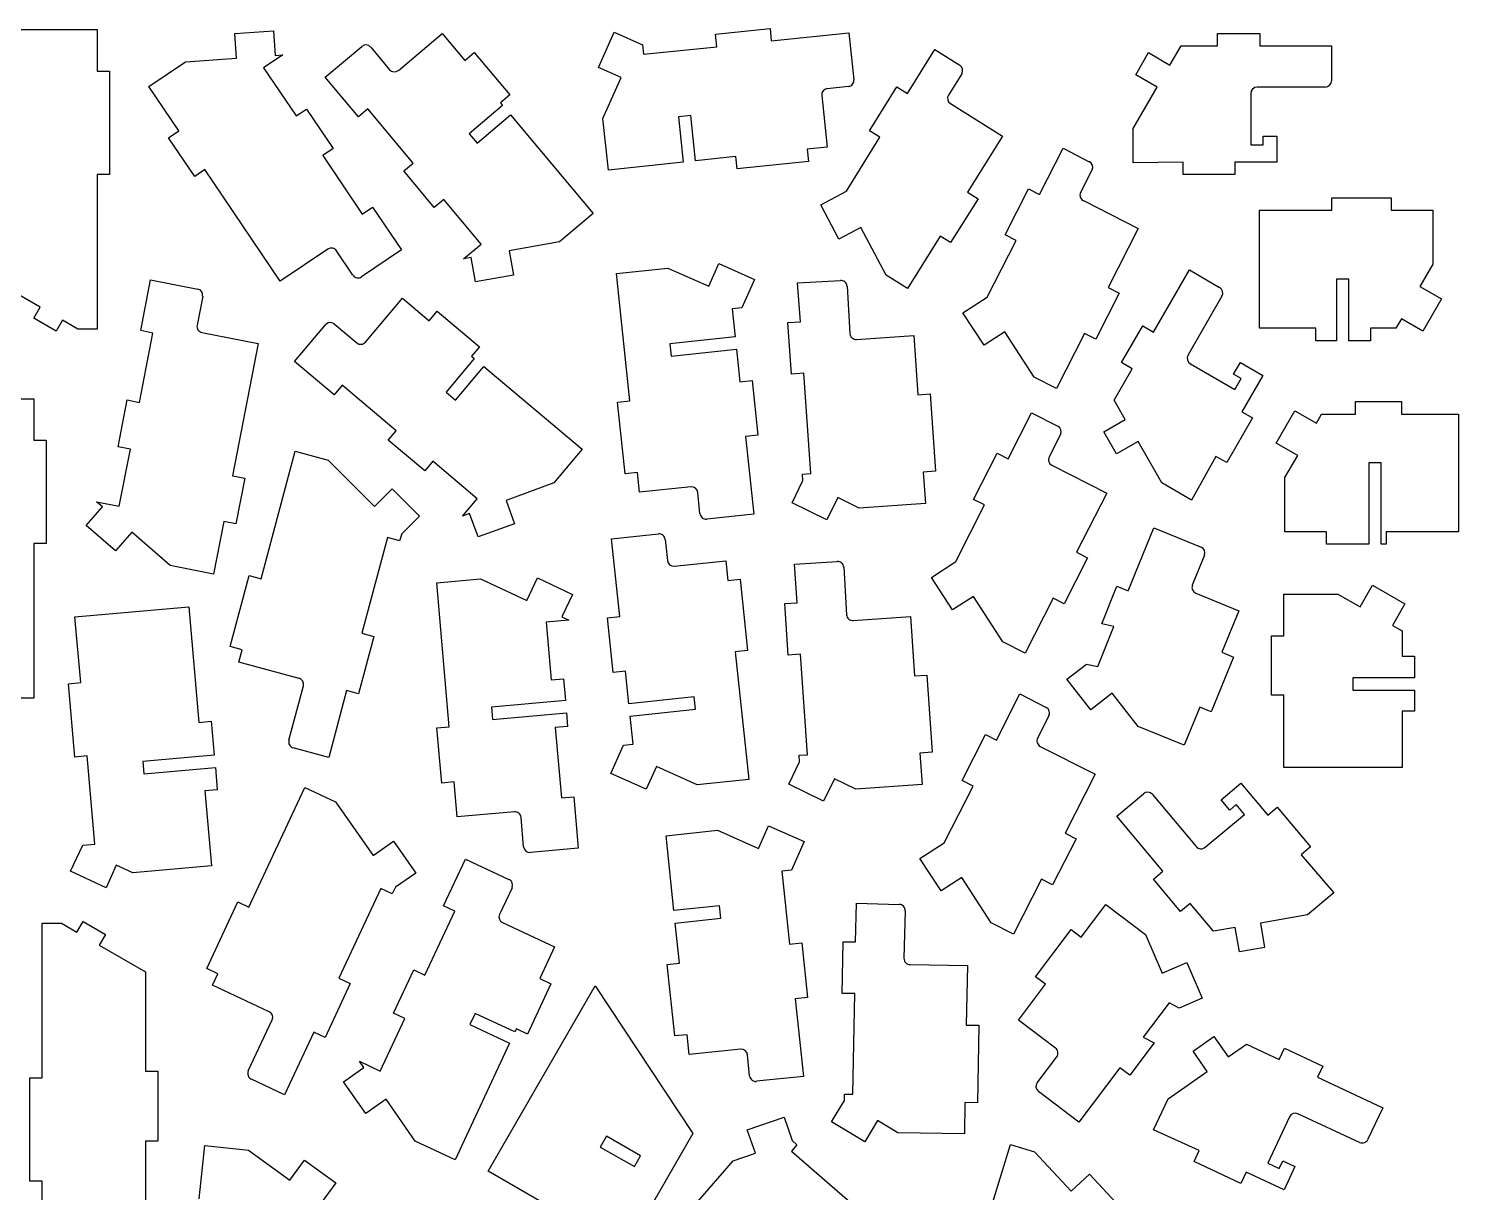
# Model space of a CAD drawing. Extents: x 12 to 2357, y -4 to 494.
# Drawn here: x 2181.2 to 2354.1, y 337.8 to 478.6 of the extents above; entities that cross this region are included whole.
import ezdxf

# ---------------------------------------------------------------- set-up
doc = ezdxf.new("R2010")
doc.units = 0
doc.layers.get('0').update_dxf_attribs({"linetype": 'CONTINUOUS'})

msp = doc.modelspace()

# ---------------------------------------------------------------- linework, layer by layer
for p, q in [((2176.95, 478.46), (2189.45, 478.46)), ((2189.45, 478.46), (2189.45, 473.42)), ((2206.09, 478), (2210.77, 478.32)), ((2206.3, 475), (2206.09, 478)), ((2210.77, 478.32), (2210.98, 475.33)), ((2225.89, 473.51), (2231.2, 477.97)), ((2231.2, 477.97), (2233.93, 474.73)), ((2250.1, 473.87), (2252, 478.15)), ((2252, 478.15), (2255.44, 476.62)), ((2264.24, 477.89), (2270.85, 478.58)), ((2264.4, 476.39), (2264.24, 477.89)), ((2270.85, 478.58), (2271, 477.09)), ((2271, 477.09), (2280.4, 478.08)), ((2280.4, 478.08), (2281, 472.4)), ((2324.96, 478), (2330.08, 478)), ((2324.96, 476.5), (2324.96, 478)), ((2330.08, 478), (2330.08, 476.5)), ((2217.03, 472.69), (2221.48, 476.43)), ((2222.54, 476.34), (2224.83, 473.6)), ((2233.93, 474.73), (2235.07, 475.69)), ((2235.07, 475.69), (2239.38, 470.56)), ((2255.44, 476.62), (2255.56, 475.47)), ((2255.56, 475.47), (2264.4, 476.39)), ((2287.46, 470.74), (2290.78, 476.04)), ((2290.78, 476.04), (2293.8, 474.15)), ((2315.08, 473), (2316.63, 475.67)), ((2316.63, 475.67), (2319.22, 474.17)), ((2319.22, 474.17), (2320.57, 476.5)), ((2320.57, 476.5), (2324.96, 476.5)), ((2330.08, 476.5), (2338.77, 476.5)), ((2338.77, 476.5), (2338.77, 472.28)), ((2195.72, 471.59), (2200.15, 474.57)), ((2200.15, 474.57), (2206.3, 475)), ((2211.9, 475.4), (2209.59, 473.84)), ((2210.98, 475.33), (2211.9, 475.4)), ((2189.45, 473.42), (2190.95, 473.42)), ((2190.95, 473.42), (2190.95, 460.92)), ((2209.59, 473.84), (2213.52, 468.01)), ((2221.05, 467.9), (2217.03, 472.69)), ((2252.84, 472.65), (2250.1, 473.87)), ((2250.63, 467.7), (2252.84, 472.65)), ((2294.04, 473.11), (2292.43, 470.54)), ((2317.68, 471.5), (2315.08, 473)), ((2199.34, 466.22), (2195.72, 471.59)), ((2239.38, 470.56), (2238.23, 469.6)), ((2277.1, 470.49), (2277.74, 464.25)), ((2280.33, 471.58), (2277.77, 471.31)), ((2282.88, 466.23), (2286.19, 471.53)), ((2286.19, 471.53), (2287.46, 470.74)), ((2314.79, 466.5), (2317.68, 471.5)), ((2329, 470.72), (2329, 464.52)), ((2337.99, 471.5), (2329.78, 471.5)), ((2213.52, 468.01), (2214.77, 468.85)), ((2214.77, 468.85), (2217.99, 464.07)), ((2222.2, 468.86), (2221.05, 467.9)), ((2227.69, 462.32), (2222.2, 468.86)), ((2238.5, 469.28), (2234.44, 465.87)), ((2238.23, 469.6), (2238.5, 469.28)), ((2292.67, 469.51), (2298.98, 465.57)), ((2235.41, 464.72), (2239.47, 468.13)), ((2239.47, 468.13), (2249.47, 456.21)), ((2251.29, 461.47), (2250.63, 467.7)), ((2261.27, 468.08), (2259.78, 467.92)), ((2259.78, 467.92), (2260.36, 462.43)), ((2261.85, 462.58), (2261.27, 468.08)), ((2198.1, 465.38), (2199.34, 466.22)), ((2201.25, 460.71), (2198.1, 465.38)), ((2234.44, 465.87), (2235.41, 464.72)), ((2280.08, 458.91), (2284.15, 465.44)), ((2284.15, 465.44), (2282.88, 466.23)), ((2298.98, 465.57), (2294.73, 458.78)), ((2314.79, 462.35), (2314.79, 466.5)), ((2330.52, 465.56), (2332.16, 465.56)), ((2330.52, 464.52), (2330.52, 465.56)), ((2332.16, 465.56), (2332.16, 462.44)), ((2217.99, 464.07), (2216.75, 463.23)), ((2277.74, 464.25), (2275.35, 464)), ((2275.35, 464), (2275.51, 462.51)), ((2303.45, 458.53), (2306.29, 464.1)), ((2306.29, 464.1), (2309.47, 462.48)), ((2329, 464.52), (2330.52, 464.52)), ((2216.75, 463.23), (2221.52, 456.15)), ((2226.54, 461.36), (2227.69, 462.32)), ((2260.36, 462.43), (2251.29, 461.47)), ((2266.71, 463.09), (2261.85, 462.58)), ((2266.87, 461.6), (2266.71, 463.09)), ((2275.51, 462.51), (2266.87, 461.6)), ((2320.84, 462.44), (2314.79, 462.35)), ((2320.84, 460.94), (2320.84, 462.44)), ((2327.09, 462.44), (2327.09, 460.94)), ((2332.16, 462.44), (2327.09, 462.44)), ((2189.45, 460.92), (2189.45, 442.22)), ((2190.95, 460.92), (2189.45, 460.92)), ((2202.49, 461.55), (2201.25, 460.71)), ((2211.61, 448.03), (2202.49, 461.55)), ((2230.24, 456.94), (2226.54, 461.36)), ((2309.79, 461.47), (2308.42, 458.77)), ((2327.09, 460.94), (2320.84, 460.94)), ((2276.98, 457.27), (2280.08, 458.91)), ((2294.73, 458.78), (2296.01, 457.99)), ((2299.28, 453.64), (2302.12, 459.21)), ((2302.12, 459.21), (2303.45, 458.53)), ((2221.52, 456.15), (2222.77, 456.99)), ((2222.77, 456.99), (2226.27, 451.8)), ((2231.39, 457.9), (2230.24, 456.94)), ((2235.91, 452.52), (2231.39, 457.9)), ((2279.18, 453.13), (2276.98, 457.27)), ((2296.01, 457.99), (2292.69, 452.69)), ((2308.75, 457.77), (2315.37, 454.39)), ((2330.04, 456.62), (2338.8, 456.62)), ((2330.04, 442.33), (2330.04, 456.62)), ((2338.8, 458.12), (2345.97, 458.12)), ((2338.8, 456.62), (2338.8, 458.12)), ((2345.97, 458.12), (2345.97, 456.62)), ((2345.97, 456.62), (2351.02, 456.62)), ((2351.02, 456.62), (2351.02, 450.08)), ((2249.47, 456.21), (2245.38, 452.78)), ((2281.83, 454.54), (2279.18, 453.13)), ((2284.9, 448.77), (2281.83, 454.54)), ((2291.42, 453.48), (2287.47, 447.16)), ((2292.69, 452.69), (2291.42, 453.48)), ((2300.62, 452.96), (2299.28, 453.64)), ((2315.37, 454.39), (2311.74, 447.26)), ((2217.37, 451.91), (2211.61, 448.03)), ((2220.4, 448.76), (2218.41, 451.71)), ((2226.27, 451.8), (2221.44, 448.55)), ((2233.78, 450.73), (2235.91, 452.52)), ((2245.38, 452.78), (2239.3, 451.7)), ((2239.3, 451.7), (2239.83, 448.75)), ((2297.13, 446.11), (2300.62, 452.96)), ((2234.69, 450.89), (2233.78, 450.73)), ((2235.21, 447.94), (2234.69, 450.89)), ((2263.45, 447.41), (2264.67, 450.15)), ((2264.67, 450.15), (2268.95, 448.24)), ((2351.02, 450.08), (2349.47, 447.4)), ((2182.54, 444.87), (2176.95, 448.1)), ((2194.72, 442.05), (2195.92, 448.18)), ((2195.92, 448.18), (2201.63, 447.08)), ((2239.83, 448.75), (2235.21, 447.94)), ((2252.27, 448.96), (2258.5, 449.61)), ((2253.89, 433.54), (2252.27, 448.96)), ((2258.5, 449.61), (2263.45, 447.41)), ((2268.95, 448.24), (2267.42, 444.8)), ((2274.19, 447.81), (2279.36, 448.13)), ((2287.47, 447.16), (2284.9, 448.77)), ((2317.23, 441.86), (2321.58, 449.39)), ((2321.58, 449.39), (2325.23, 447.28)), ((2339.38, 448.29), (2339.38, 440.83)), ((2340.88, 448.29), (2339.38, 448.29)), ((2340.88, 440.83), (2340.88, 448.29)), ((2274.52, 443.13), (2274.19, 447.81)), ((2280.16, 447.42), (2280.51, 441.68)), ((2313.08, 446.58), (2310.24, 441.01)), ((2311.74, 447.26), (2313.08, 446.58)), ((2349.47, 447.4), (2352.08, 445.91)), ((2181.79, 443.57), (2182.54, 444.87)), ((2202.22, 446.2), (2201.54, 442.7)), ((2221.91, 440.65), (2226.37, 445.97)), ((2226.37, 445.97), (2229.62, 443.25)), ((2267.42, 444.8), (2266.26, 444.68)), ((2266.26, 444.68), (2266.62, 441.3)), ((2294.18, 444.2), (2297.13, 446.11)), ((2325.52, 446.22), (2321.41, 439.11)), ((2352.08, 445.91), (2349.82, 441.99)), ((2184.5, 442), (2181.79, 443.57)), ((2185.25, 443.3), (2184.5, 442)), ((2187.12, 442.22), (2185.25, 443.3)), ((2218.12, 442.85), (2220.85, 440.56)), ((2229.62, 443.25), (2230.58, 444.4)), ((2230.58, 444.4), (2235.72, 440.09)), ((2273.02, 443.03), (2274.52, 443.13)), ((2273.45, 436.8), (2273.02, 443.03)), ((2296.74, 440.27), (2294.18, 444.2)), ((2347.22, 443.49), (2346.55, 442.33)), ((2349.82, 441.99), (2347.22, 443.49)), ((2189.45, 442.22), (2187.12, 442.22)), ((2194.57, 433.37), (2196.2, 441.76)), ((2196.2, 441.76), (2194.72, 442.05)), ((2202.13, 441.82), (2208.95, 440.49)), ((2213.33, 438.31), (2217.07, 442.76)), ((2266.62, 441.3), (2258.72, 440.47)), ((2281.31, 440.98), (2288.23, 441.46)), ((2288.23, 441.46), (2288.73, 434.29)), ((2299.25, 441.9), (2296.74, 440.27)), ((2302.81, 436.42), (2299.25, 441.9)), ((2308.9, 441.69), (2305.52, 435.04)), ((2310.24, 441.01), (2308.9, 441.69)), ((2313.37, 438.18), (2315.93, 442.61)), ((2315.93, 442.61), (2317.23, 441.86)), ((2336.86, 442.33), (2330.04, 442.33)), ((2336.86, 440.83), (2336.86, 442.33)), ((2343.5, 442.33), (2343.5, 440.83)), ((2346.55, 442.33), (2343.5, 442.33)), ((2208.95, 440.49), (2205.83, 424.48)), ((2235.72, 440.09), (2234.75, 438.94)), ((2258.72, 440.47), (2258.88, 438.97)), ((2258.88, 438.97), (2266.78, 439.8)), ((2266.78, 439.8), (2267.19, 435.85)), ((2339.38, 440.83), (2336.86, 440.83)), ((2343.5, 440.83), (2340.88, 440.83)), ((2218.12, 434.29), (2213.33, 438.31)), ((2235.07, 438.67), (2231.67, 434.62)), ((2232.81, 433.65), (2236.22, 437.71)), ((2234.75, 438.94), (2235.07, 438.67)), ((2236.22, 437.71), (2248.14, 427.71)), ((2314.67, 437.43), (2313.37, 438.18)), ((2321.7, 438.04), (2327.07, 434.94)), ((2326.93, 436.78), (2327.74, 438.19)), ((2327.74, 438.19), (2330.45, 436.63)), ((2267.19, 435.85), (2268.68, 436)), ((2268.68, 436), (2269.38, 429.4)), ((2274.95, 436.9), (2273.45, 436.8)), ((2275.78, 424.75), (2274.95, 436.9)), ((2305.52, 435.04), (2302.81, 436.42)), ((2312.48, 433.62), (2314.67, 437.43)), ((2327.83, 436.26), (2326.93, 436.78)), ((2327.07, 434.94), (2327.83, 436.26)), ((2330.45, 436.63), (2327.92, 432.24)), ((2219.08, 435.44), (2218.12, 434.29)), ((2225.63, 429.94), (2219.08, 435.44)), ((2231.67, 434.62), (2232.81, 433.65)), ((2288.73, 434.29), (2290.22, 434.39)), ((2290.22, 434.39), (2290.88, 425.04)), ((2169.3, 433.81), (2181.8, 433.81)), ((2181.8, 433.81), (2181.8, 428.78)), ((2191.99, 428), (2193.09, 433.66)), ((2193.09, 433.66), (2194.57, 433.37)), ((2252.4, 433.38), (2253.89, 433.54)), ((2253.31, 424.74), (2252.4, 433.38)), ((2313.82, 431.3), (2312.48, 433.62)), ((2341.66, 433.46), (2347.22, 433.46)), ((2341.66, 431.96), (2341.66, 433.46)), ((2347.22, 433.46), (2347.22, 431.96)), ((2299.65, 426.53), (2302.49, 432.1)), ((2302.49, 432.1), (2305.66, 430.48)), ((2311.22, 429.8), (2313.82, 431.3)), ((2329.22, 431.49), (2326.09, 426.08)), ((2327.92, 432.24), (2329.22, 431.49)), ((2332.08, 428.45), (2334.34, 432.36)), ((2334.34, 432.36), (2336.94, 430.86)), ((2336.94, 430.86), (2337.57, 431.96)), ((2337.57, 431.96), (2341.66, 431.96)), ((2347.22, 431.96), (2354.12, 431.96)), ((2354.12, 431.96), (2354.12, 417.73)), ((2224.66, 428.8), (2225.63, 429.94)), ((2269.38, 429.4), (2267.89, 429.24)), ((2267.89, 429.24), (2268.87, 419.85)), ((2305.99, 429.47), (2304.61, 426.77)), ((2312.76, 427.13), (2311.22, 429.8)), ((2181.8, 428.78), (2183.3, 428.78)), ((2183.3, 428.78), (2183.3, 416.28)), ((2193.47, 427.71), (2191.99, 428)), ((2192.13, 420.82), (2193.47, 427.71)), ((2209.28, 412.02), (2213.41, 427.46)), ((2213.41, 427.46), (2217.39, 426.39)), ((2229.08, 425.09), (2224.66, 428.8)), ((2248.14, 427.71), (2244.71, 423.62)), ((2295.47, 421.64), (2298.31, 427.21)), ((2298.31, 427.21), (2299.65, 426.53)), ((2315.36, 428.63), (2312.76, 427.13)), ((2318.25, 423.62), (2315.36, 428.63)), ((2334.68, 426.96), (2332.08, 428.45)), ((2217.39, 426.39), (2223, 420.78)), ((2230.04, 426.24), (2229.08, 425.09)), ((2235.43, 421.72), (2230.04, 426.24)), ((2304.94, 425.76), (2311.57, 422.39)), ((2324.79, 426.83), (2321.85, 421.55)), ((2326.09, 426.08), (2324.79, 426.83)), ((2333.13, 424.27), (2334.68, 426.96)), ((2343.27, 426.07), (2343.27, 416.23)), ((2344.77, 426.07), (2343.27, 426.07)), ((2344.77, 416.23), (2344.77, 426.07)), ((2205.83, 424.48), (2207.31, 424.2)), ((2207.31, 424.2), (2206.23, 418.67)), ((2254.8, 424.9), (2253.31, 424.74)), ((2255.05, 422.5), (2254.8, 424.9)), ((2273.51, 421.21), (2274.83, 423.9)), ((2274.77, 424.68), (2275.78, 424.75)), ((2274.83, 423.9), (2274.77, 424.68)), ((2290.88, 425.04), (2289.38, 424.94)), ((2289.38, 424.94), (2289.65, 421.15)), ((2333.13, 417.73), (2333.13, 424.27)), ((2223, 420.78), (2225.12, 422.9)), ((2225.12, 422.9), (2228.43, 419.59)), ((2244.71, 423.62), (2238.91, 421.51)), ((2261.29, 423.14), (2255.05, 422.5)), ((2262.37, 419.92), (2262.11, 422.47)), ((2311.57, 422.39), (2307.93, 415.26)), ((2321.85, 421.55), (2318.25, 423.62)), ((2188.12, 418.47), (2190.09, 420.74)), ((2190.09, 420.74), (2189.39, 421.35)), ((2189.39, 421.35), (2192.13, 420.82)), ((2233.64, 419.59), (2235.43, 421.72)), ((2238.91, 421.51), (2239.94, 418.69)), ((2277.73, 419.15), (2273.51, 421.21)), ((2279.04, 421.85), (2277.73, 419.15)), ((2281.62, 420.59), (2279.04, 421.85)), ((2289.65, 421.15), (2281.62, 420.59)), ((2293.32, 414.11), (2296.81, 420.96)), ((2296.81, 420.96), (2295.47, 421.64)), ((2204.76, 418.95), (2203.52, 412.6)), ((2206.23, 418.67), (2204.76, 418.95)), ((2228.43, 419.59), (2226.31, 417.47)), ((2234.51, 419.91), (2233.64, 419.59)), ((2235.53, 417.09), (2234.51, 419.91)), ((2239.94, 418.69), (2235.53, 417.09)), ((2268.87, 419.85), (2263.2, 419.25)), ((2191.66, 415.4), (2188.12, 418.47)), ((2193.63, 417.66), (2191.66, 415.4)), ((2198.29, 413.62), (2193.63, 417.66)), ((2224.59, 417.01), (2221.49, 405.44)), ((2226.04, 416.62), (2224.59, 417.01)), ((2226.31, 417.47), (2226.04, 416.62)), ((2251.67, 416.87), (2257.35, 417.47)), ((2252.66, 407.47), (2251.67, 416.87)), ((2314.19, 410.56), (2317.28, 418.18)), ((2317.28, 418.18), (2322.99, 415.87)), ((2338.18, 417.73), (2333.13, 417.73)), ((2338.18, 416.23), (2338.18, 417.73)), ((2345.36, 417.73), (2345.36, 416.23)), ((2354.12, 417.73), (2345.36, 417.73)), ((2181.8, 416.28), (2181.8, 397.58)), ((2183.3, 416.28), (2181.8, 416.28)), ((2258.17, 416.8), (2258.43, 414.24)), ((2307.93, 415.26), (2309.27, 414.58)), ((2343.27, 416.23), (2338.18, 416.23)), ((2345.36, 416.23), (2344.77, 416.23)), ((2203.52, 412.6), (2198.29, 413.62)), ((2259.25, 413.57), (2265.5, 414.21)), ((2265.5, 414.21), (2265.74, 411.82)), ((2273.79, 413.81), (2278.97, 414.13)), ((2274.12, 409.13), (2273.79, 413.81)), ((2279.76, 413.42), (2280.11, 407.68)), ((2290.38, 412.2), (2293.32, 414.11)), ((2309.27, 414.58), (2306.43, 409.01)), ((2323.41, 414.89), (2321.93, 411.25)), ((2205.54, 403.83), (2207.84, 412.41)), ((2207.84, 412.41), (2209.28, 412.02)), ((2230.53, 411.55), (2235.84, 412.02)), ((2235.84, 412.02), (2241.44, 409.41)), ((2241.44, 409.41), (2242.7, 412.13)), ((2242.7, 412.13), (2246.95, 410.15)), ((2265.74, 411.82), (2267.24, 411.98)), ((2267.24, 411.98), (2268.14, 403.34)), ((2292.93, 408.27), (2290.38, 412.2)), ((2232.05, 394.14), (2230.53, 411.55)), ((2246.95, 410.15), (2245.68, 407.43)), ((2310.98, 406.57), (2312.8, 411.12)), ((2312.8, 411.12), (2314.19, 410.56)), ((2322.34, 410.28), (2327.55, 408.17)), ((2333.01, 410.19), (2339.55, 410.19)), ((2333.01, 405.14), (2333.01, 410.19)), ((2339.55, 410.19), (2342.23, 408.64)), ((2342.23, 408.64), (2343.72, 411.25)), ((2343.72, 411.25), (2347.64, 408.99)), ((2186.76, 407.41), (2200.54, 408.62)), ((2200.54, 408.62), (2201.76, 394.66)), ((2272.62, 409.03), (2274.12, 409.13)), ((2273.05, 402.79), (2272.62, 409.03)), ((2295.45, 409.9), (2292.93, 408.27)), ((2299.01, 404.42), (2295.45, 409.9)), ((2305.1, 409.69), (2301.71, 403.04)), ((2306.43, 409.01), (2305.1, 409.69)), ((2347.64, 408.99), (2346.14, 406.39)), ((2187.46, 399.48), (2186.76, 407.41)), ((2246.52, 407.04), (2243.75, 406.8)), ((2243.75, 406.8), (2244.36, 399.8)), ((2245.68, 407.43), (2246.52, 407.04)), ((2251.17, 407.32), (2252.66, 407.47)), ((2251.86, 400.71), (2251.17, 407.32)), ((2280.91, 406.98), (2287.83, 407.46)), ((2287.83, 407.46), (2288.33, 400.29)), ((2312.44, 406.25), (2310.98, 406.57)), ((2327.55, 408.17), (2325.51, 403.14)), ((2222.94, 405.05), (2221.08, 398.11)), ((2221.49, 405.44), (2222.94, 405.05)), ((2310.49, 401.42), (2312.44, 406.25)), ((2331.51, 405.14), (2333.01, 405.14)), ((2331.51, 397.97), (2331.51, 405.14)), ((2346.14, 406.39), (2347.3, 405.72)), ((2347.3, 405.72), (2347.3, 402.68)), ((2206.98, 403.44), (2205.54, 403.83)), ((2206.58, 401.95), (2206.98, 403.44)), ((2268.14, 403.34), (2266.65, 403.18)), ((2266.65, 403.18), (2268.27, 387.76)), ((2301.71, 403.04), (2299.01, 404.42)), ((2325.51, 403.14), (2326.9, 402.57)), ((2213.88, 399.99), (2206.58, 401.95)), ((2274.55, 402.9), (2273.05, 402.79)), ((2275.38, 390.75), (2274.55, 402.9)), ((2306.77, 399.87), (2309.14, 401.72)), ((2309.14, 401.72), (2310.49, 401.42)), ((2326.9, 402.57), (2324.21, 395.93)), ((2347.3, 402.68), (2348.8, 402.68)), ((2348.8, 402.68), (2348.8, 400.05)), ((2244.36, 399.8), (2245.86, 399.93)), ((2245.86, 399.93), (2246.09, 397.29)), ((2253.35, 400.87), (2251.86, 400.71)), ((2253.77, 396.91), (2253.35, 400.87)), ((2288.33, 400.29), (2289.83, 400.39)), ((2289.83, 400.39), (2290.48, 391.04)), ((2309.66, 396.18), (2306.77, 399.87)), ((2341.34, 400.05), (2341.34, 398.55)), ((2348.8, 400.05), (2341.34, 400.05)), ((2185.97, 399.31), (2187.46, 399.48)), ((2186.74, 390.45), (2185.97, 399.31)), ((2212.65, 392.5), (2214.41, 399.07)), ((2219.63, 398.5), (2217.47, 390.43)), ((2221.08, 398.11), (2219.63, 398.5)), ((2298.25, 392.53), (2301.08, 398.1)), ((2301.08, 398.1), (2304.26, 396.48)), ((2312.23, 398.19), (2309.66, 396.18)), ((2315.37, 394.17), (2312.23, 398.19)), ((2333.01, 397.97), (2331.51, 397.97)), ((2333.01, 389.21), (2333.01, 397.97)), ((2341.34, 398.55), (2348.8, 398.55)), ((2348.8, 398.55), (2348.8, 396.03)), ((2181.8, 397.58), (2179.48, 397.58)), ((2246.09, 397.29), (2237.16, 396.51)), ((2237.16, 396.51), (2237.29, 395.02)), ((2261.67, 397.74), (2253.77, 396.91)), ((2253.93, 395.42), (2261.82, 396.25)), ((2261.82, 396.25), (2261.67, 397.74)), ((2322.82, 396.5), (2320.96, 391.91)), ((2324.21, 395.93), (2322.82, 396.5)), ((2201.76, 394.66), (2203.26, 394.79)), ((2203.26, 394.79), (2203.61, 390.69)), ((2237.29, 395.02), (2246.22, 395.8)), ((2246.22, 395.8), (2246.36, 394.18)), ((2254.28, 392.03), (2253.93, 395.42)), ((2304.59, 395.47), (2303.21, 392.77)), ((2347.3, 396.03), (2347.3, 389.21)), ((2348.8, 396.03), (2347.3, 396.03)), ((2230.56, 394.01), (2232.05, 394.14)), ((2231.14, 387.33), (2230.56, 394.01)), ((2246.36, 394.18), (2244.86, 394.05)), ((2244.86, 394.05), (2245.61, 385.54)), ((2294.07, 387.64), (2296.91, 393.21)), ((2296.91, 393.21), (2298.25, 392.53)), ((2320.96, 391.91), (2315.37, 394.17)), ((2217.47, 390.43), (2213.18, 391.58)), ((2251.59, 388.47), (2253.13, 391.91)), ((2253.13, 391.91), (2254.28, 392.03)), ((2290.48, 391.04), (2288.98, 390.94)), ((2288.98, 390.94), (2289.25, 387.15)), ((2303.54, 391.76), (2310.16, 388.39)), ((2188.23, 390.61), (2186.74, 390.45)), ((2189.17, 379.95), (2188.23, 390.61)), ((2203.61, 390.69), (2194.96, 389.93)), ((2194.96, 389.93), (2195.09, 388.44)), ((2195.09, 388.44), (2203.75, 389.2)), ((2203.75, 389.2), (2203.98, 386.51)), ((2257.1, 389.31), (2255.88, 386.57)), ((2262.05, 387.1), (2257.1, 389.31)), ((2273.11, 387.2), (2274.43, 389.9)), ((2274.38, 390.68), (2275.38, 390.75)), ((2274.43, 389.9), (2274.38, 390.68)), ((2347.3, 389.21), (2333.01, 389.21)), ((2232.63, 387.46), (2231.14, 387.33)), ((2233, 383.25), (2232.63, 387.46)), ((2255.88, 386.57), (2251.59, 388.47)), ((2268.27, 387.76), (2262.05, 387.1)), ((2278.64, 387.84), (2277.33, 385.15)), ((2281.22, 386.59), (2278.64, 387.84)), ((2295.41, 386.96), (2294.07, 387.64)), ((2310.16, 388.39), (2306.53, 381.26)), ((2203.98, 386.51), (2202.49, 386.38)), ((2202.49, 386.38), (2203.28, 377.3)), ((2207.82, 372.31), (2214.56, 386.79)), ((2214.56, 386.79), (2218.3, 385.05)), ((2277.33, 385.15), (2273.11, 387.2)), ((2289.25, 387.15), (2281.22, 386.59)), ((2291.92, 380.11), (2295.41, 386.96)), ((2312.78, 383.33), (2316.01, 386.04)), ((2317.11, 385.95), (2322.39, 379.66)), ((2325.41, 385.29), (2327.8, 387.3)), ((2327.8, 387.3), (2331.06, 383.42)), ((2218.3, 385.05), (2222.85, 378.56)), ((2245.61, 385.54), (2247.1, 385.67)), ((2247.1, 385.67), (2247.65, 379.44)), ((2326.46, 384.04), (2325.41, 385.29)), ((2327.25, 384.71), (2326.46, 384.04)), ((2328.23, 383.54), (2327.25, 384.71)), ((2331.06, 383.42), (2332.21, 384.39)), ((2332.21, 384.39), (2336.22, 379.6)), ((2239.92, 383.85), (2233, 383.25)), ((2241.04, 379.62), (2240.73, 383.17)), ((2318.37, 376.67), (2312.78, 383.33)), ((2323.49, 379.56), (2328.23, 383.54)), ((2258.28, 380.96), (2264.5, 381.61)), ((2259.23, 371.89), (2258.28, 380.96)), ((2264.5, 381.61), (2269.45, 379.41)), ((2269.45, 379.41), (2270.68, 382.15)), ((2270.68, 382.15), (2274.96, 380.24)), ((2307.87, 380.57), (2305.03, 375.01)), ((2306.53, 381.26), (2307.87, 380.57)), ((2186.24, 376.67), (2187.71, 379.82)), ((2187.71, 379.82), (2189.17, 379.95)), ((2222.85, 378.56), (2225.3, 380.28)), ((2225.3, 380.28), (2227.99, 376.44)), ((2247.65, 379.44), (2241.86, 378.94)), ((2274.96, 380.24), (2273.43, 376.8)), ((2288.98, 378.2), (2291.92, 380.11)), ((2336.22, 379.6), (2335.08, 378.64)), ((2191.76, 377.41), (2190.54, 374.67)), ((2193.76, 376.47), (2191.76, 377.41)), ((2203.28, 377.3), (2193.76, 376.47)), ((2231.36, 372.46), (2234, 378.13)), ((2234, 378.13), (2239.27, 375.67)), ((2291.53, 374.27), (2288.98, 378.2)), ((2335.08, 378.64), (2339.03, 374.06)), ((2190.54, 374.67), (2186.24, 376.67)), ((2227.99, 376.44), (2225.54, 374.72)), ((2273.43, 376.8), (2272.27, 376.68)), ((2272.27, 376.68), (2273.2, 367.84)), ((2294.04, 375.9), (2291.53, 374.27)), ((2297.6, 370.42), (2294.04, 375.9)), ((2303.69, 375.69), (2300.31, 369.04)), ((2305.03, 375.01), (2303.69, 375.69)), ((2317.22, 375.71), (2318.37, 376.67)), ((2320.51, 371.79), (2317.22, 375.71)), ((2223.76, 374.57), (2218.7, 363.71)), ((2225.12, 373.93), (2223.76, 374.57)), ((2225.54, 374.72), (2225.12, 373.93)), ((2239.64, 374.67), (2238.13, 371.44)), ((2339.03, 374.06), (2335.86, 371.39)), ((2202.71, 364.89), (2206.47, 372.94)), ((2206.47, 372.94), (2207.82, 372.31)), ((2232.72, 371.83), (2231.36, 372.46)), ((2264.73, 372.46), (2259.23, 371.89)), ((2264.89, 370.97), (2264.73, 372.46)), ((2281.2, 368.1), (2281.29, 372.79)), ((2281.29, 372.79), (2286.47, 372.65)), ((2287.2, 371.88), (2287.05, 366.13)), ((2308.48, 368.7), (2311.47, 372.65)), ((2311.47, 372.65), (2316.28, 369.02)), ((2321.66, 372.75), (2320.51, 371.79)), ((2324.48, 369.39), (2321.66, 372.75)), ((2182.81, 370.37), (2185.13, 370.37)), ((2182.81, 351.67), (2182.81, 370.37)), ((2185.13, 370.37), (2187.01, 369.29)), ((2187.01, 369.29), (2187.76, 370.59)), ((2187.76, 370.59), (2190.46, 369.02)), ((2229.11, 364.08), (2232.72, 371.83)), ((2238.49, 370.45), (2244.78, 367.51)), ((2259.39, 370.39), (2264.89, 370.97)), ((2259.9, 365.53), (2259.39, 370.39)), ((2300.31, 369.04), (2297.6, 370.42)), ((2335.86, 371.39), (2330.16, 370.39)), ((2330.16, 370.39), (2330.68, 367.43)), ((2190.46, 369.02), (2189.71, 367.72)), ((2302.97, 363.89), (2307.29, 369.6)), ((2307.29, 369.6), (2308.48, 368.7)), ((2316.28, 369.02), (2318.27, 364.32)), ((2327.13, 369.85), (2324.48, 369.39)), ((2327.65, 366.9), (2327.13, 369.85)), ((2189.71, 367.72), (2195.31, 364.49)), ((2244.78, 367.51), (2242.99, 363.67)), ((2273.2, 367.84), (2274.69, 368)), ((2274.69, 368), (2275.39, 361.4)), ((2279.59, 361.88), (2279.7, 368.13)), ((2279.7, 368.13), (2281.2, 368.1)), ((2330.68, 367.43), (2327.65, 366.9)), ((2258.41, 365.38), (2259.9, 365.53)), ((2259.32, 356.74), (2258.41, 365.38)), ((2287.78, 365.36), (2294.72, 365.24)), ((2294.72, 365.24), (2294.59, 358.05)), ((2318.27, 364.32), (2321.28, 365.6)), ((2321.28, 365.6), (2323.11, 361.29)), ((2195.31, 364.49), (2195.31, 352.46)), ((2204.07, 364.26), (2202.71, 364.89)), ((2203.41, 362.86), (2204.07, 364.26)), ((2218.7, 363.71), (2220.06, 363.07)), ((2225.31, 359.49), (2227.75, 364.72)), ((2227.75, 364.72), (2229.11, 364.08)), ((2242.99, 363.67), (2244.35, 363.04)), ((2304.17, 362.98), (2302.97, 363.89)), ((2210.26, 359.67), (2203.41, 362.86)), ((2220.06, 363.07), (2217.02, 356.56)), ((2236.74, 340.36), (2249.69, 362.79)), ((2244.35, 363.04), (2241.52, 356.97)), ((2249.69, 362.79), (2261.49, 344.92)), ((2281.09, 361.85), (2279.59, 361.88)), ((2280.86, 349.68), (2281.09, 361.85)), ((2300.9, 358.65), (2304.17, 362.98)), ((2275.39, 361.4), (2273.89, 361.24)), ((2273.89, 361.24), (2274.88, 351.84)), ((2319.12, 360.75), (2315.99, 356.59)), ((2320.35, 360.11), (2319.12, 360.75)), ((2323.11, 361.29), (2320.35, 360.11)), ((2207.74, 352.51), (2210.62, 358.67)), ((2223.7, 352.49), (2226.67, 358.86)), ((2226.67, 358.86), (2225.31, 359.49)), ((2235.18, 359.46), (2234.55, 358.1)), ((2234.55, 358.1), (2239.35, 355.86)), ((2239.99, 357.22), (2235.18, 359.46)), ((2294.59, 358.05), (2296.09, 358.02)), ((2296.09, 358.02), (2295.93, 348.65)), ((2305.38, 355.26), (2300.9, 358.65)), ((2215.66, 357.19), (2212.13, 349.63)), ((2217.02, 356.56), (2215.66, 357.19)), ((2240.16, 357.6), (2239.99, 357.22)), ((2241.52, 356.97), (2240.16, 357.6)), ((2260.81, 356.89), (2259.32, 356.74)), ((2261.05, 354.5), (2260.81, 356.89)), ((2315.99, 356.59), (2317.32, 355.91)), ((2322.02, 354.9), (2324.54, 356.67)), ((2324.54, 356.67), (2326.26, 354.21)), ((2239.35, 355.86), (2232.77, 341.76)), ((2267.3, 355.14), (2261.05, 354.5)), ((2317.32, 355.91), (2314.38, 351.98)), ((2323.74, 352.44), (2322.02, 354.9)), ((2326.26, 354.21), (2328.47, 355.75)), ((2328.47, 355.75), (2332.45, 353.89)), ((2332.45, 353.89), (2333.08, 355.25)), ((2333.08, 355.25), (2337.72, 353.09)), ((2219.25, 351.19), (2221.71, 352.91)), ((2221.71, 352.91), (2221.18, 353.67)), ((2221.18, 353.67), (2223.7, 352.49)), ((2268.38, 351.92), (2268.12, 354.47)), ((2303.16, 351.08), (2305.53, 354.21)), ((2313.18, 352.88), (2308.22, 346.32)), ((2314.38, 351.98), (2313.18, 352.88)), ((2337.72, 353.09), (2337.08, 351.73)), ((2181.31, 339.17), (2181.31, 351.67)), ((2181.31, 351.67), (2182.81, 351.67)), ((2195.31, 352.46), (2196.81, 352.46)), ((2196.81, 352.46), (2196.81, 343.99)), ((2212.13, 349.63), (2208.11, 351.51)), ((2221.94, 347.35), (2219.25, 351.19)), ((2274.88, 351.84), (2269.21, 351.25)), ((2319, 349.13), (2323.74, 352.44)), ((2337.08, 351.73), (2344.97, 348.06)), ((2279.84, 348.91), (2279.85, 349.69)), ((2279.85, 349.69), (2280.86, 349.68)), ((2308.22, 346.32), (2303.31, 350.03)), ((2224.4, 349.07), (2221.94, 347.35)), ((2227.94, 344.01), (2224.4, 349.07)), ((2278.29, 346.34), (2279.84, 348.91)), ((2294.43, 348.68), (2294.36, 344.88)), ((2295.93, 348.65), (2294.43, 348.68)), ((2317.25, 345.36), (2319, 349.13)), ((2344.97, 348.06), (2343.18, 344.24)), ((2268.1, 345.38), (2272.54, 346.91)), ((2272.54, 346.91), (2273.51, 344.07)), ((2282.31, 343.93), (2278.29, 346.34)), ((2283.86, 346.5), (2282.31, 343.93)), ((2286.31, 345.02), (2283.86, 346.5)), ((2333.67, 346.95), (2331.05, 341.33)), ((2342.15, 343.86), (2334.71, 347.33)), ((2251.08, 344.6), (2250.32, 343.3)), ((2255.19, 342.23), (2251.08, 344.6)), ((2261.49, 344.92), (2253.33, 330.78)), ((2269.08, 342.55), (2268.1, 345.38)), ((2294.36, 344.88), (2286.31, 345.02)), ((2322.77, 342.89), (2317.25, 345.36)), ((2195.31, 343.99), (2195.31, 334.13)), ((2196.81, 343.99), (2195.31, 343.99)), ((2201.8, 337.03), (2202.48, 343.47)), ((2202.48, 343.47), (2207.78, 342.91)), ((2207.78, 342.91), (2212.78, 339.28)), ((2232.77, 341.76), (2227.94, 344.01)), ((2250.32, 343.3), (2254.44, 340.93)), ((2266.37, 341.61), (2269.08, 342.55)), ((2274.1, 343.56), (2273.44, 342.8)), ((2273.44, 342.8), (2282.62, 334.8)), ((2273.51, 344.07), (2274.1, 343.56)), ((2297.75, 336.49), (2299.93, 343.62)), ((2299.93, 343.62), (2302.84, 342.73)), ((2302.84, 342.73), (2307.29, 337.95)), ((2322.14, 341.53), (2322.77, 342.89)), ((2212.78, 339.28), (2214.54, 341.71)), ((2214.54, 341.71), (2218.33, 338.95)), ((2254.44, 340.93), (2255.19, 342.23)), ((2261.09, 335.54), (2266.37, 341.61)), ((2327.8, 338.89), (2322.14, 341.53)), ((2331.05, 341.33), (2332.43, 340.69)), ((2332.43, 340.69), (2332.87, 341.63)), ((2332.87, 341.63), (2334.35, 340.94)), ((2334.35, 340.94), (2333.03, 338.11)), ((2182.81, 339.17), (2181.31, 339.17)), ((2182.81, 334.13), (2182.81, 339.17)), ((2245.74, 335.16), (2236.74, 340.36)), ((2307.29, 337.95), (2309.49, 340)), ((2309.49, 340), (2312.68, 336.57)), ((2328.44, 340.25), (2327.8, 338.89)), ((2333.03, 338.11), (2328.44, 340.25)), ((2218.33, 338.95), (2216.57, 336.53))]:
    msp.add_line(p, q)
for centre, radius, start, end in [((2221.96, 475.85), 0.75, 40.0001, 130.0001), ((2293.4, 473.51), 0.75, 328.0001, 58.0001), ((2225.4, 474.09), 0.75, 220.0001, 310.0001), ((2280.25, 472.32), 0.75, 275.8474, 6.0003), ((2337.99, 472.28), 0.781, 270, 0), ((2277.85, 470.57), 0.75, 95.8474, 185.8474), ((2293.07, 470.15), 0.75, 148.0001, 238.0001), ((2329.78, 470.72), 0.781, 90, 180), ((2309.13, 461.82), 0.75, 333, 63), ((2309.09, 458.43), 0.75, 153, 243.0004), ((2217.79, 451.29), 0.75, 33.9996, 124.0003), ((2221.03, 449.18), 0.75, 213.9996, 303.9996), ((2279.41, 447.38), 0.75, 3.4995, 93.5003), ((2201.48, 446.34), 0.75, 348.9997, 78.9997), ((2324.84, 446.61), 0.781, 329.9996, 59.9996), ((2217.64, 442.28), 0.75, 49.9999, 139.9999), ((2202.27, 442.55), 0.75, 168.9997, 258.9997), ((2281.26, 441.73), 0.75, 183.5003, 273.9995), ((2221.34, 441.14), 0.75, 229.9999, 319.9999), ((2322.09, 438.72), 0.781, 149.9996, 239.9996), ((2305.32, 429.81), 0.75, 333, 63), ((2305.28, 426.43), 0.75, 153, 243.0004), ((2261.37, 422.4), 0.75, 5.8474, 95.8474), ((2263.12, 420), 0.75, 185.8474, 276.0003), ((2257.42, 416.72), 0.75, 5.8474, 96.0003), ((2322.71, 415.18), 0.75, 337.9435, 67.9435), ((2259.18, 414.32), 0.75, 185.8474, 275.8474), ((2279.01, 413.38), 0.75, 3.4995, 93.5003), ((2322.63, 410.97), 0.75, 157.9435, 247.9435), ((2280.86, 407.73), 0.75, 183.5003, 273.9995), ((2213.68, 399.27), 0.75, 345.0002, 75.0002), ((2303.92, 395.81), 0.75, 333, 63), ((2303.88, 392.43), 0.75, 153, 243.0004), ((2213.37, 392.31), 0.75, 164.9995, 255.0002), ((2316.51, 385.44), 0.781, 40.0002, 130.0002), ((2239.99, 383.1), 0.75, 5.0002, 95.0002), ((2241.79, 379.68), 0.75, 185.0002, 275.0002), ((2322.98, 380.16), 0.781, 220.0002, 310.0002), ((2238.96, 374.99), 0.75, 335.0002, 65.0002), ((2286.45, 371.9), 0.75, 358.4994, 88.5002), ((2238.81, 371.13), 0.75, 155.0002, 245.0002), ((2287.8, 366.11), 0.75, 178.5002, 268.9999), ((2209.94, 358.99), 0.75, 335.0002, 65.0002), ((2267.37, 354.39), 0.75, 5.8474, 95.8474), ((2304.93, 354.67), 0.75, 322.9435, 52.9435), ((2208.42, 352.19), 0.75, 154.9995, 245.0002), ((2269.13, 351.99), 0.75, 185.8474, 276.0003), ((2303.76, 350.63), 0.75, 142.9435, 232.9435), ((2334.38, 346.62), 0.781, 64.9999, 154.9999), ((2342.48, 344.57), 0.781, 244.9999, 334.9999)]:
    msp.add_arc(centre, radius, start, end)

doc.saveas('drawing.dxf')
